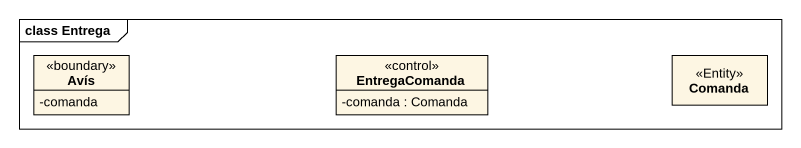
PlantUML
@startuml
mainframe class Entrega
hide circle
hide empty members
skinparam classAttributeIconSize 0
class Avís <<boundary>> {
  -comanda
}
class EntregaComanda <<control>> {
  -comanda : Comanda
}
class Comanda <<Entity>>
@enduml
